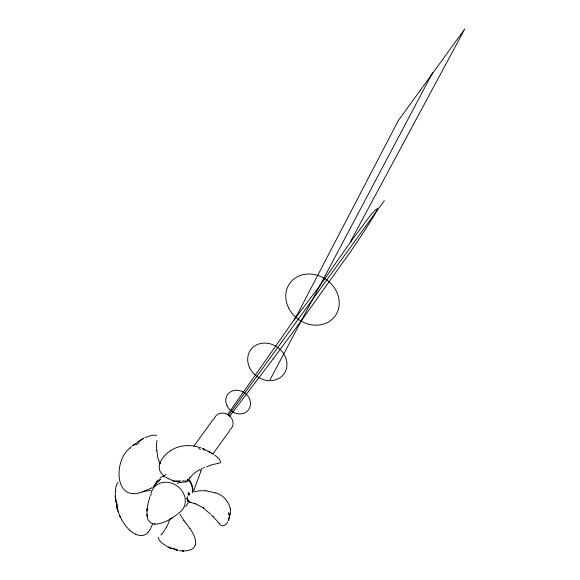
<?xml version="1.0" encoding="UTF-8"?>
<svg xmlns="http://www.w3.org/2000/svg" width="580" height="580" viewBox="0 0 580 580"><rect width="100%" height="100%" fill="white"/><g stroke="black" fill="none" stroke-linecap="round" stroke-linejoin="round"><path stroke-width="0.87" d="M115.246 494.559C115.587 490.629 115.087 485.547 118.139 482.444M115.297 495.588L115.29 496.06M230.383 511.821C231.029 504.781 224.504 495.175 215.731 492.964M147.016 509.936L147.037 515.294M147.03 509.776L148.001 503.563L149.85 496.734M146.921 510.98L147.124 508.66M230.274 513.198L228.368 520.456M220.799 462.144L219.298 459.041L214.636 454.93M229.985 514.17L230.1 513.597A3.335 0.377 -73 0 1 230.216 513.133L230.231 513.01M229.861 514.772L229.774 515.207M156.955 440.401L156.455 444.773L156.846 450.711M169.802 518.824L168.519 523.051L166.438 527.075M195.387 544.866C196.671 539.85 193.444 533.368 189.725 528.242M229.18 517.65L228.933 518.527M195.351 544.975L193.887 547.672L191.306 549.564L187.057 550.768L182.047 550.949L182.642 550.978M158.528 537.327C158.123 541.183 163.922 544.33 166.598 546.201M228.65 519.448L228.179 520.826M152.779 523.479L150.503 528.866L147.929 532.585M193.64 490.985L201.021 470.909M228.636 519.767L228.658 519.709A26.267 2.421 -80.8 0 0 228.904 518.81M155.397 483.952L155.723 483.321M153.548 487.157L154.302 485.815M155.454 483.843L154.469 485.503M270.099 379.675L432.651 72.674M165.075 529.417L166.322 527.278M188.928 501.888L188.601 502.411M164.676 530.098L162.487 533.353M154.113 486.141L154.512 485.431M156.121 482.603L156.353 482.234M227.548 522.014C226.323 525.386 221.074 527.887 219.269 523.486M153.627 487.048L154.331 485.989M185.636 506.587L188.036 503.302M156.462 482.052L156.948 481.385M153.874 486.352L154.287 485.75M293.857 320.189L227.636 414.512M154.65 485.54L156.107 483.735M170.556 450.747C177.168 446.172 185.912 444.773 193.923 446.056L213.607 418.934M228.353 415.599L384.315 200.6M212.722 454.14L229.702 430.723M189.283 478.551L193.938 473.382L200.049 469.379M351.096 241.28L319.964 285.505L294.575 319.181M189.885 477.76L190.167 477.384M273.144 358.911L301.129 321.074L344.803 259.709A145.993 8.852 -60.1 0 0 374.114 215.564L377.674 208.851A145.993 8.852 -60.1 0 0 362.986 225.366L351.668 240.497A6.924 0.42 -60.1 0 1 353.351 236.249L464.754 29L398.279 120.633L299.236 310.837A6.924 0.42 -60.1 0 1 293.85 320.204M157.064 481.226L158.094 479.892M229.564 416.454L273.688 358.193M129.833 448.231C113.651 460.186 113.999 502.737 142.18 491.956M162.422 533.433L160.841 534.919M170.506 450.783C162.813 455.467 154.2 467.001 162.799 474.861M147.806 532.716C144.217 536.688 138.874 535.768 135.416 534.136M164.72 475.868L164.365 476.231M129.913 448.144L131.573 446.578M157.535 482.234L159.551 480.341M185.622 481.828L185.317 482.118A4.234 1.878 43.2 0 1 184.955 482.183M163.603 476.883L164.017 476.542M132.972 445.397L142.956 438.683M160.022 477.978L163.154 475.962A3.313 2.639 62.6 0 1 163.4 475.854L164.242 475.636M133.675 444.954L132.537 445.795M177.277 514.206C170.049 520.659 147.856 532.578 146.936 514.467M134.357 444.447L134.879 444.07M220.364 462.797L217.399 463.594M138.069 441.858L139.338 441.032M140.802 440.097L143.006 438.726M172.659 517.433L170.31 518.912M187.579 480.711L186.267 481.24M189.232 493.848L188.362 494.247A4.517 1.624 -88.3 0 0 187.963 494.697M152.228 487.664L151.757 487.889M151.503 488.019L142.028 492.007M144.913 437.704L151.982 435.225L156.643 435.297M206.661 466.697L212.447 464.587L217.239 463.616M203.022 468.118L204.479 467.552M186.941 481.313L186.405 481.494A22.17 7.815 31.7 0 1 186.238 481.581L186.042 481.581M188.108 495.059L188.797 494.921M194.314 491.738L199.81 490.687L205.958 490.774M150.8 490.513L142.956 491.463M177.465 481.045L177.864 481.016M180.438 480.856L178.096 481.001M176.682 481.103L174.225 481.03M188.913 494.921L189.377 494.943M183.744 551L183.584 551M177.683 550.282L177.56 550.275A3.335 1.494 -7 0 1 177.03 550.239M183.106 550.993L183.512 551M182.606 480.798L184.889 480.994M181.786 550.928L179.111 550.637M154.316 524.124L155.099 524.197M205.929 490.767L215.738 492.971M193.923 446.056L200.818 447.745M180.728 482.509L178.393 482.125M174.268 481.219L176.516 481.712M177.045 550.224L176.378 550.101M189.972 502.215L195.677 503.817L194.467 503.404M190.088 502.236L190.994 502.447M175.653 549.949L175.131 549.818M176.972 549.956L170.368 547.737M172.071 548.854L170.933 548.404M195.532 503.766L203.558 508.044L202.826 507.543M170.157 547.65L168.722 547.041M202.797 448.5L212.773 453.632M171.122 479.993L168.185 478.572M212.932 453.893L213.259 453.951M135.343 534.1L132.595 532.534M212.381 453.632L211.809 453.357M169.701 547.832L167.968 546.867M209.402 452.168L208.169 451.523M165.626 477.093L168.258 478.616M203.333 449.043L202.913 448.818M202.435 448.528L202.456 448.543A3.335 1.479 34.1 0 0 202.92 448.804M129.637 530.214L132.363 532.375M203.261 507.841L210.446 514.126M129.572 530.156L125.969 526.292L122.634 521.413L119.77 515.801L117.566 509.856M213.28 516.78L211.352 514.982M213.186 516.693L219.124 523.276M187.746 479.529L188.123 480.189A6.054 2.363 49.8 0 1 187.978 480.617A5.735 2.233 50.9 0 1 187.688 480.943M172.144 480.392L172.231 480.479A1.45 0.725 11.6 0 0 172.383 480.632M187.963 479.653L187.855 479.537A2.987 2.146 70.2 0 0 187.681 479.283M185.817 523.058L189.87 528.445M184.556 521.434L185.701 522.921M189.631 501.99L188.369 500.373M183.708 520.318L184.483 521.34M183.867 520.528L180.003 514.38M188.079 499.938L187.492 498.814M160.326 463.703L160.044 463.21M159.978 463.087L157.811 457.866L156.832 450.609M121.604 519.578L121.728 519.811M117.319 508.747L117.269 508.631A3.335 1.552 75.4 0 1 117.058 508.087L116.848 507.326M119.995 516.309L120.401 517.186M120.299 516.983L120.038 516.41L120.205 516.773M117.936 511.031L117.399 509.349L117.675 510.212M117.16 508.522L117.863 510.813M188.399 493.225L188.195 492.449L188.616 494.095M116.631 506.485L116.478 505.854M117.29 508.174L115.398 496.262M187.26 498.691L187.47 500.018M187.789 502.164L187.478 500.069M115.761 502.012L115.565 500.511A26.267 17.371 79.5 0 1 115.362 498.786L115.297 496.306M147.073 515.577L147.16 516.323M214.361 418.702A9.961 8.642 36 0 1 228.658 415.186A9.961 8.642 36 0 1 229.738 429.86M189.102 494.559A10.998 3.473 -71.6 0 1 189.906 494.116M187.115 497.169A2.726 0.544 -87.2 0 1 187.13 496.842M187.086 499.155A4.466 1.196 89.8 0 1 186.804 498.445M189.276 493.573A11.636 0.435 87.1 0 1 189.261 493.348M150.764 495.9A18.074 15.675 36 0 1 176.327 485.424A18.074 15.675 36 0 1 177.908 513.467M187.92 479.087A18.074 15.675 36 0 1 192.575 491.934M154.498 485.953A5.59 0.972 -53.3 0 1 154.78 485.547A5.641 1.022 -52.8 0 0 154.621 485.743M155.476 483.626A7.888 2.008 -46.4 0 1 157.426 481.588M159.725 479.957A11.81 1.667 -43.8 0 1 160.254 479.5M163.386 476.368A14.754 1.153 -42.5 0 1 166.126 474.462M163.864 476.426A4.234 0.66 -31 0 1 163.502 476.716M154.178 485.764A12.999 1.885 -49.6 0 1 154.476 485.235M172.876 480.776A3.393 1.334 18.2 0 1 172.586 480.595M177.683 481.443A7.888 1.61 17.5 0 1 176.211 481.074M181.018 482.393A11.818 3.451 22.5 0 1 180.51 482.321M184.15 482.016A14.754 4.995 25.3 0 1 180.655 482.002M185.651 481.864A4.263 1.885 57.1 0 1 185.999 481.552M187.072 481.03A20.01 7.315 35.6 0 1 186.804 481.11M187.615 480.878A18.596 6.982 39.5 0 1 187.391 480.987M171.948 480.276A2.175 1.087 10.5 0 1 171.956 479.95M167.395 546.737A9.062 2.907 11.2 0 1 167.816 546.904M177.306 550.115A10.657 3.059 1.1 0 1 177.56 550.181M176.625 549.797A19.263 11.216 -14.6 0 1 175.914 549.651M175.472 549.202A42.731 31.661 -33.2 0 1 172.412 548.339M170.904 548.433A26.267 16.573 -14.9 0 1 169.672 547.853M115.094 495.813A9.062 1.783 84.9 0 1 115.144 496.291M117.218 508.167A10.657 2.806 75.5 0 1 117.29 508.486M117.203 507.21A19.263 12.057 76.6 0 1 116.993 506.391M117.276 505.673A42.731 35.887 76.7 0 1 116.573 501.925M156.237 483.705A7.895 2.704 -63.5 0 1 156.556 483.111M158.905 480.987A12.615 8.403 -71.6 0 1 160.5 479.109M164.343 475.426A3.48 2.342 30.8 0 1 164.147 475.448M142.883 438.436A9.062 3.437 -31.2 0 1 143.398 438.161M132.675 445.541A10.657 3.146 -40.2 0 1 132.943 445.324M134.618 444.86A19.263 1.965 -35.2 0 1 135.176 444.447M136.053 444.954A42.731 17.342 -31.9 0 1 139.019 442.917M139.294 440.988A26.267 3.712 -32.5 0 1 140.78 440.046M172.927 480.646A2.588 1 18.5 0 1 172.651 480.472M173.935 481.284A3.929 1.776 13.5 0 1 173.094 481.11A3.494 1.486 13 0 0 173.739 481.248A5.59 1.776 12.6 0 0 174.319 481.335A5.641 1.74 13 0 1 174 481.255M179.307 481.509A7.895 1.581 -0.1 0 1 178.227 481.654M177.088 483.234A12.615 1.871 -10.8 0 1 178.488 483.053M185.861 481.349A3.48 1.283 -67 0 1 185.687 481.096M187.746 479.827A6.931 2.595 57.9 0 1 187.666 480.269M212.802 453.408A9.062 5.539 51.5 0 1 213.237 453.69M202.5 448.318A10.657 6.561 39 0 1 202.797 448.434M204.573 450.211A19.263 5.111 31.5 0 1 203.754 449.797M198.759 448.5A42.731 1.66 26.2 0 1 200.542 449.399M210.721 452.77A26.267 5.532 32.9 0 1 209.344 452.074M187.268 497.169A2.588 0.486 -87.1 0 1 187.289 496.835M187.18 498.713A3.929 1.138 -88.5 0 1 186.999 498.184M187.333 499.199A5.641 0.957 85.8 0 1 187.275 499.017M188.718 501.497A7.895 1.602 71.6 0 1 188.493 501.396M228.832 519.919A9.062 1.617 -54.6 0 1 228.723 520.224M230.376 512.88A10.657 2.726 -63.6 0 1 230.354 513.082M230.506 508.827A19.263 0.609 -80.4 0 1 230.427 509.269M228.825 512.372A42.731 10.505 85.9 0 1 228.368 514.873M202.043 468.075A9.976 8.656 36 0 1 200.564 470.866M188.855 479.261A17.936 15.559 36 0 1 192.719 492.768M249.755 367.981A20.539 17.82 36 0 0 283.721 374.245A20.539 17.82 36 0 0 268.46 343.44A20.539 17.82 36 0 0 249.755 367.981M227.092 405.92A12.941 11.223 36 0 0 248.494 409.864A12.941 11.223 36 0 0 238.88 390.456A12.941 11.223 36 0 0 227.092 405.92M288.601 307.886A27.956 24.251 36 0 0 334.834 316.412A27.956 24.251 36 0 0 314.07 274.485A27.956 24.251 36 0 0 288.601 307.886"/></g></svg>
